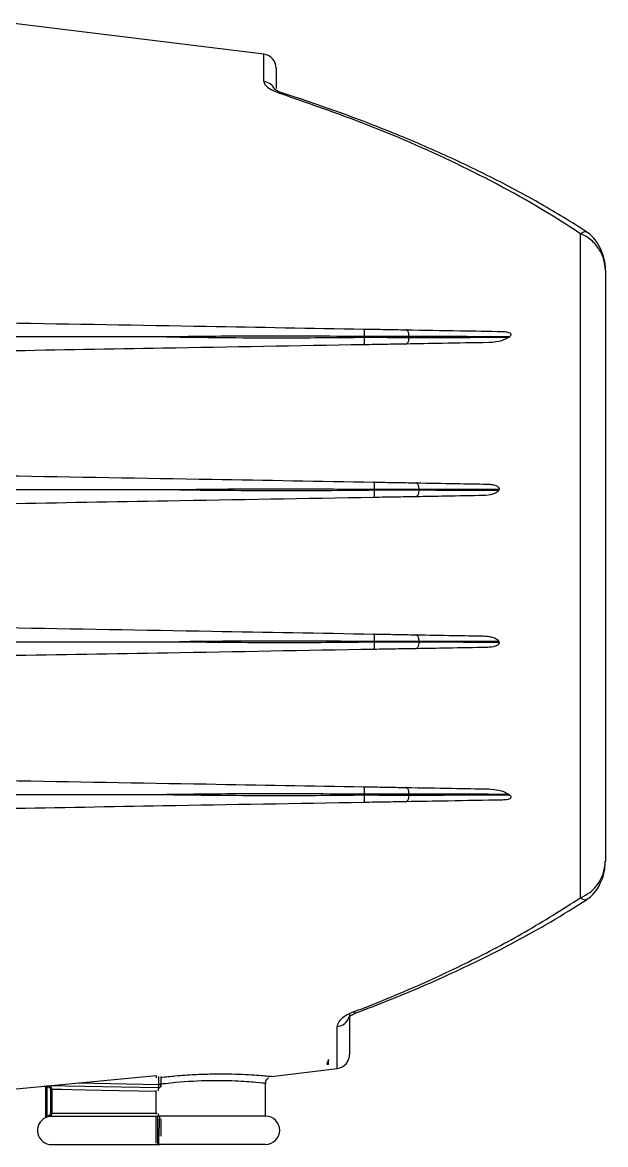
# Model space of a CAD drawing. Extents: x 11 to 120, y 2 to 94.
# Drawn here: x 96.581 to 99.061, y 38.058 to 42.829 of the extents above; entities that cross this region are included whole.
import ezdxf

# ---------------------------------------------------------------- set-up
doc = ezdxf.new("R2010")
doc.units = 0
doc.header["$MEASUREMENT"] = 0
doc.layers.add('OBJECT', color=7, linetype='CONTINUOUS')

msp = doc.modelspace()

# ---------------------------------------------------------------- linework, layer by layer
at = {"layer": 'OBJECT'}
for p, q in [((97.6077, 42.6942), (96.5104, 42.8289)), ((97.6077, 42.5774), (97.6077, 42.6942)), ((97.6604, 42.6346), (97.6604, 42.5482)), ((98.9816, 41.9377), (98.9803, 41.9387)), ((98.955, 39.1077), (98.955, 41.9301)), ((99.0604, 41.775), (99.0604, 39.2629)), ((98.0362, 41.4933), (98.0362, 41.4905)), ((98.2253, 41.4942), (98.2253, 41.4896)), ((98.0789, 40.8426), (98.0789, 40.8412)), ((98.2679, 40.8425), (98.2679, 40.8413)), ((98.0789, 40.1952), (98.0789, 40.1966)), ((98.2679, 40.1953), (98.2679, 40.1965)), ((98.0362, 39.5445), (98.0362, 39.5473)), ((98.2253, 39.5436), (98.2253, 39.5482)), ((97.9724, 38.6143), (97.9724, 38.4415)), ((97.9197, 38.3819), (97.9197, 38.5597)), ((97.8824, 38.4202), (97.8755, 38.4005)), ((97.8824, 38.4005), (97.8824, 38.4202)), ((97.6402, 38.3476), (97.9197, 38.3819)), ((97.8755, 38.4005), (97.8824, 38.4005)), ((96.5104, 38.2908), (97.1504, 38.3516)), ((96.8182, 38.32), (97.1611, 38.314)), ((97.1504, 38.3516), (97.1504, 38.3416)), ((97.1611, 38.314), (97.1611, 38.348)), ((97.1704, 38.314), (97.1611, 38.314)), ((97.1704, 38.3469), (97.1704, 38.314)), ((97.1704, 38.314), (97.1704, 38.309)), ((97.6154, 38.1789), (97.6154, 38.3186)), ((96.6755, 38.3075), (96.6853, 38.3024)), ((96.6804, 38.3025), (96.6755, 38.3075)), ((96.6804, 38.3023), (96.6804, 38.3025)), ((96.6804, 38.3023), (96.6853, 38.3023)), ((96.6804, 38.1795), (96.6804, 38.3023)), ((97.1602, 38.299), (96.6846, 38.3073)), ((96.6853, 38.3024), (96.6853, 38.3023)), ((96.6916, 38.3022), (96.6853, 38.3023)), ((96.6853, 38.3023), (96.6853, 38.1795)), ((96.7014, 38.2922), (96.7063, 38.2922)), ((96.7014, 38.1915), (96.7014, 38.2922)), ((96.7063, 38.2922), (96.7063, 38.1915)), ((97.1504, 38.1874), (97.1504, 38.2883)), ((96.6804, 38.1795), (96.6853, 38.1795)), ((96.6853, 38.1795), (96.6934, 38.1817)), ((97.1604, 38.1768), (96.6943, 38.1768)), ((96.7014, 38.1915), (96.7063, 38.1915)), ((96.7063, 38.1915), (97.1532, 38.1915)), ((97.1554, 38.1779), (97.1539, 38.1778)), ((97.1554, 38.1789), (97.1554, 38.1775)), ((97.6154, 38.1789), (97.1554, 38.1789)), ((96.7054, 38.058), (97.1603, 38.058)), ((97.1554, 38.0604), (97.1554, 38.0589)), ((97.6154, 38.0589), (97.1554, 38.0589))]:
    msp.add_line(p, q, dxfattribs=at)
at = {"layer": 'OBJECT', "flags": 128}
for points in [[(97.677, 42.5265), (97.6834, 42.5288), (97.6881, 42.5284)], [(98.955, 41.9301), (98.9647, 41.9368), (98.9731, 41.9399), (98.9796, 41.9391), (98.9804, 41.9386)], [(98.955, 39.1077), (98.9647, 39.101), (98.9731, 39.0979), (98.9796, 39.0987), (98.9803, 39.0992)], [(97.1504, 38.2842), (97.0745, 38.2856), (96.9922, 38.2871), (96.9159, 38.2884), (96.8484, 38.2897), (96.792, 38.2907), (96.7486, 38.2915), (96.7197, 38.292), (96.7063, 38.2922)]]:
    msp.add_lwpolyline(points, dxfattribs=at)
at = {"layer": 'OBJECT'}
for centre, radius, start, end in [((97.6004, 42.6346), 0.06, 0, 83), ((97.6015, 42.518), 0.0597, 26.9167, 84.0571), ((97.9144, 38.6183), 0.0589, 275.1674, 341.0694), ((97.9986, 38.6324), 0.0142, 227.6252, 286.9485), ((97.9124, 38.4415), 0.06, 277, 0), ((96.6841, 38.3734), 0.071, 267.018, 270.9836), ((96.6191, 38.3047), 0.0725, 358.0251, 1.9749), ((97.1604, 38.309), 0.01, 269, 0), ((96.7054, 38.118), 0.06, 114.6066, 270), ((96.6202, 38.1656), 0.075, 8.6299, 12.4395), ((97.6154, 38.1189), 0.06, 270, 90)]:
    msp.add_arc(centre, radius, start, end, dxfattribs=at)
for centre, major_axis, ratio, start_param, end_param in [((101.129, 40.5189), (3.0188, 0), 0.564143, 2.532933, 2.534061), ((101.4923, 40.5189), (2.9415, 0), 0.564143, 2.944733, 2.946684), ((101.4923, 40.5189), (2.9415, 0), 0.564143, 3.336501, 3.338452), ((101.129, 40.5189), (3.0188, 0), 0.564143, 3.749125, 3.750253), ((97.1604, 38.314), (0.0002, 0.015), 0.044174, 3.141335, 4.713288)]:
    msp.add_ellipse(centre, major_axis=major_axis, ratio=ratio, start_param=start_param, end_param=end_param, dxfattribs=at)
for points, knots in [([(97.6077, 42.5774), (97.6093, 42.5719), (97.6126, 42.561), (97.6367, 42.5423), (97.6633, 42.5319), (97.677, 42.5265)], [0, 0, 0, 0, 0.326541, 0.652944, 1, 1, 1, 1]), ([(97.6881, 42.5285), (97.6877, 42.5286), (97.6786, 42.5312), (97.6657, 42.5369), (97.6541, 42.544), (97.653, 42.545), (97.6525, 42.5455)], [0, 0, 0, 0, 0.020617, 0.417898, 0.754574, 1, 1, 1, 1]), ([(98.955, 41.9301), (98.924, 41.9504), (98.7685, 42.0516), (98.4793, 42.2087), (98.0826, 42.3859), (97.8124, 42.4796), (97.677, 42.5265)], [0, 0, 0, 0, 0.077798, 0.389331, 0.69397, 1, 1, 1, 1]), ([(98.9803, 41.9387), (98.948, 41.9592), (98.8525, 42.0198), (98.6855, 42.1145), (98.4736, 42.2219), (98.2433, 42.3253), (97.9968, 42.4232), (97.8092, 42.4892), (97.7051, 42.5229), (97.6881, 42.5284)], [0, 0, 0, 0, 0.0797969, 0.2357422, 0.4013438, 0.5786668, 0.7677925, 0.9620124, 1, 1, 1, 1]), ([(99.0602, 41.7752), (99.0602, 41.7766), (99.0611, 41.7925), (99.0556, 41.8246), (99.0412, 41.8682), (99.0178, 41.9051), (98.9969, 41.9287), (98.9827, 41.9363), (98.9798, 41.9378)], [0, 0, 0, 0, 0.0214159, 0.250322, 0.5065329, 0.7429732, 0.9468496, 1, 1, 1, 1]), ([(99.0604, 41.775), (99.0587, 41.7917), (99.0553, 41.8257), (99.0297, 41.874), (98.995, 41.9111), (98.9666, 41.9246), (98.955, 41.9301)], [0, 0, 0, 0, 0.261321, 0.527904, 0.808328, 1, 1, 1, 1]), ([(96.5104, 41.5519), (96.7947, 41.5469), (97.3022, 41.5381), (97.8096, 41.5292), (98.0328, 41.5253)], [0, 0, 0, 0, 0.560011, 1, 1, 1, 1]), ([(98.0362, 41.4933), (98.0362, 41.4974), (98.0362, 41.5035), (98.0359, 41.511), (98.0355, 41.5161), (98.0349, 41.5202), (98.0341, 41.5242), (98.0333, 41.5249), (98.0328, 41.5253)], [0, 0, 0, 0, 0.239487, 0.368378, 0.5, 0.631622, 0.760514, 1, 1, 1, 1]), ([(98.0328, 41.5253), (98.064, 41.5248), (98.1264, 41.5237), (98.1833, 41.5227), (98.2117, 41.5222)], [0, 0, 0, 0, 0.498895, 1, 1, 1, 1]), ([(98.2253, 41.4942), (98.2251, 41.4977), (98.2249, 41.5031), (98.2233, 41.5096), (98.2215, 41.5141), (98.2194, 41.5177), (98.2162, 41.5212), (98.2135, 41.5218), (98.2117, 41.5222)], [0, 0, 0, 0, 0.239579, 0.368439, 0.5, 0.631567, 0.760427, 1, 1, 1, 1]), ([(98.2117, 41.5222), (98.2883, 41.5209), (98.4251, 41.5185), (98.5621, 41.5161), (98.6224, 41.515)], [0, 0, 0, 0, 0.559993, 1, 1, 1, 1]), ([(98.6224, 41.515), (98.6297, 41.5147), (98.64, 41.5142), (98.6511, 41.5106), (98.6555, 41.5077), (98.6576, 41.5054), (98.6584, 41.5029), (98.6583, 41.5003), (98.6566, 41.4965), (98.6541, 41.4942), (98.6524, 41.4926)], [0, 0, 0, 0, 0.401424, 0.570184, 0.633487, 0.697361, 0.744459, 0.791502, 0.861691, 1, 1, 1, 1]), ([(97.1936, 41.4919), (97.193, 41.4919), (97.074, 41.4919), (96.8702, 41.4919), (96.646, 41.4919), (96.5396, 41.4919), (96.5179, 41.4919), (96.5173, 41.4919)], [0, 0, 0, 0, 0.002912, 0.527889, 0.903606, 0.997536, 1, 1, 1, 1]), ([(98.0362, 41.4933), (97.8789, 41.4945), (97.5981, 41.4967), (97.3172, 41.4934), (97.1936, 41.4919)], [0, 0, 0, 0, 0.559937, 1, 1, 1, 1]), ([(97.1936, 41.4919), (97.3509, 41.49), (97.6318, 41.4867), (97.9126, 41.4893), (98.0362, 41.4905)], [0, 0, 0, 0, 0.5600636, 1, 1, 1, 1]), ([(98.0328, 41.4585), (98.0333, 41.4589), (98.0341, 41.4596), (98.0349, 41.4636), (98.0355, 41.4677), (98.0359, 41.4728), (98.0362, 41.4803), (98.0362, 41.4865), (98.0362, 41.4905)], [0, 0, 0, 0, 0.239485, 0.36838, 0.500001, 0.631618, 0.760514, 1, 1, 1, 1]), ([(98.2117, 41.4616), (98.1833, 41.4611), (98.1264, 41.4601), (98.064, 41.459), (98.0328, 41.4585)], [0, 0, 0, 0, 0.501105, 1, 1, 1, 1]), ([(98.2253, 41.4942), (98.1953, 41.494), (98.1355, 41.4937), (98.0693, 41.4935), (98.0362, 41.4933)], [0, 0, 0, 0, 0.500038, 1, 1, 1, 1]), ([(98.0362, 41.4905), (98.0693, 41.4903), (98.1355, 41.4901), (98.1953, 41.4898), (98.2253, 41.4896)], [0, 0, 0, 0, 0.499962, 1, 1, 1, 1]), ([(98.2117, 41.4616), (98.2135, 41.462), (98.2162, 41.4626), (98.2194, 41.4661), (98.2215, 41.4697), (98.2233, 41.4742), (98.2249, 41.4807), (98.2251, 41.4861), (98.2253, 41.4896)], [0, 0, 0, 0, 0.239573, 0.368432, 0.499995, 0.631556, 0.760422, 1, 1, 1, 1]), ([(98.5642, 41.4678), (98.4982, 41.4666), (98.3805, 41.4645), (98.2633, 41.4625), (98.2117, 41.4616)], [0, 0, 0, 0, 0.560019, 1, 1, 1, 1]), ([(98.6524, 41.4926), (98.5726, 41.4927), (98.4303, 41.4929), (98.2879, 41.4938), (98.2253, 41.4942)], [0, 0, 0, 0, 0.560009, 1, 1, 1, 1]), ([(98.2253, 41.4896), (98.3046, 41.4896), (98.4463, 41.4896), (98.5881, 41.4906), (98.6504, 41.4911)], [0, 0, 0, 0, 0.5600122, 1, 1, 1, 1]), ([(98.6504, 41.4911), (98.6439, 41.4872), (98.6232, 41.4752), (98.5925, 41.4692), (98.5697, 41.468), (98.5642, 41.4678)], [0, 0, 0, 0, 0.2596, 0.819536, 1, 1, 1, 1]), ([(98.0328, 41.4585), (97.7486, 41.4535), (97.2411, 41.4447), (96.7337, 41.4358), (96.5104, 41.4319)], [0, 0, 0, 0, 0.560009, 1, 1, 1, 1]), ([(96.5104, 40.9019), (96.8026, 40.8968), (97.3244, 40.8877), (97.846, 40.8786), (98.0755, 40.8746)], [0, 0, 0, 0, 0.56001, 1, 1, 1, 1]), ([(97.2496, 40.8419), (97.2489, 40.8419), (97.1112, 40.8419), (96.8889, 40.8419), (96.646, 40.8419), (96.5396, 40.8419), (96.5179, 40.8419), (96.5173, 40.8419)], [0, 0, 0, 0, 0.002739, 0.563971, 0.910975, 0.997726, 1, 1, 1, 1]), ([(98.0789, 40.8426), (97.9241, 40.8439), (97.6476, 40.8462), (97.3712, 40.8432), (97.2496, 40.8419)], [0, 0, 0, 0, 0.559941, 1, 1, 1, 1]), ([(97.2496, 40.8419), (97.4044, 40.8402), (97.6808, 40.8372), (97.9573, 40.84), (98.0789, 40.8412)], [0, 0, 0, 0, 0.560059, 1, 1, 1, 1]), ([(98.0789, 40.8426), (98.0789, 40.8466), (98.0789, 40.8528), (98.0786, 40.8602), (98.0782, 40.8654), (98.0776, 40.8695), (98.0768, 40.8735), (98.076, 40.8741), (98.0755, 40.8746)], [0, 0, 0, 0, 0.239486, 0.368382, 0.500003, 0.631621, 0.760514, 1, 1, 1, 1]), ([(98.0755, 40.8746), (98.1067, 40.874), (98.169, 40.873), (98.2256, 40.872), (98.254, 40.8715)], [0, 0, 0, 0, 0.4992734, 1, 1, 1, 1]), ([(98.0755, 40.8092), (98.076, 40.8097), (98.0768, 40.8103), (98.0776, 40.8143), (98.0782, 40.8185), (98.0786, 40.8236), (98.0789, 40.831), (98.0789, 40.8372), (98.0789, 40.8412)], [0, 0, 0, 0, 0.239486, 0.36838, 0.500001, 0.631623, 0.760514, 1, 1, 1, 1]), ([(98.2679, 40.8425), (98.238, 40.8425), (98.1782, 40.8425), (98.112, 40.8425), (98.0789, 40.8426)], [0, 0, 0, 0, 0.5000417, 1, 1, 1, 1]), ([(98.0789, 40.8412), (98.112, 40.8413), (98.1782, 40.8413), (98.238, 40.8413), (98.2679, 40.8413)], [0, 0, 0, 0, 0.499958, 1, 1, 1, 1]), ([(98.2679, 40.8425), (98.2678, 40.8461), (98.2676, 40.8517), (98.2659, 40.8584), (98.2641, 40.863), (98.2618, 40.8668), (98.2585, 40.8704), (98.2558, 40.8711), (98.254, 40.8715)], [0, 0, 0, 0, 0.239575, 0.368434, 0.5, 0.631563, 0.760421, 1, 1, 1, 1]), ([(98.254, 40.8715), (98.3109, 40.8705), (98.4125, 40.8687), (98.5145, 40.8669), (98.5594, 40.8661)], [0, 0, 0, 0, 0.55998, 1, 1, 1, 1]), ([(98.254, 40.8123), (98.2558, 40.8128), (98.2585, 40.8134), (98.2618, 40.817), (98.2641, 40.8208), (98.2659, 40.8254), (98.2676, 40.8321), (98.2678, 40.8377), (98.2679, 40.8413)], [0, 0, 0, 0, 0.239578, 0.368438, 0.499997, 0.631562, 0.76042, 1, 1, 1, 1]), ([(98.6075, 40.8435), (98.5441, 40.8431), (98.431, 40.8425), (98.3178, 40.8425), (98.2679, 40.8425)], [0, 0, 0, 0, 0.560014, 1, 1, 1, 1]), ([(98.2679, 40.8413), (98.3311, 40.841), (98.444, 40.8403), (98.5568, 40.8403), (98.6064, 40.8403)], [0, 0, 0, 0, 0.5600153, 1, 1, 1, 1]), ([(98.6064, 40.8403), (98.6056, 40.8388), (98.6035, 40.8347), (98.5944, 40.8281), (98.574, 40.8198), (98.5549, 40.8183), (98.5422, 40.8174)], [0, 0, 0, 0, 0.072973, 0.194334, 0.468697, 1, 1, 1, 1]), ([(98.5594, 40.8661), (98.5662, 40.8658), (98.5799, 40.865), (98.5951, 40.8608), (98.6035, 40.8552), (98.6065, 40.852), (98.608, 40.8486), (98.6082, 40.8458), (98.6077, 40.8441), (98.6075, 40.8435)], [0, 0, 0, 0, 0.347778, 0.698124, 0.777963, 0.858337, 0.911738, 0.965437, 1, 1, 1, 1]), ([(98.0755, 40.8092), (97.7833, 40.8041), (97.2616, 40.795), (96.7399, 40.7859), (96.5104, 40.7819)], [0, 0, 0, 0, 0.560008, 1, 1, 1, 1]), ([(98.254, 40.8123), (98.2256, 40.8118), (98.169, 40.8109), (98.1067, 40.8098), (98.0755, 40.8092)], [0, 0, 0, 0, 0.5007266, 1, 1, 1, 1]), ([(98.5422, 40.8174), (98.4882, 40.8164), (98.3918, 40.8147), (98.2961, 40.8131), (98.254, 40.8123)], [0, 0, 0, 0, 0.560038, 1, 1, 1, 1]), ([(96.5104, 40.2559), (96.8026, 40.2508), (97.3244, 40.2417), (97.846, 40.2326), (98.0755, 40.2286)], [0, 0, 0, 0, 0.56001, 1, 1, 1, 1]), ([(98.0789, 40.1966), (98.0789, 40.2006), (98.0789, 40.2068), (98.0786, 40.2142), (98.0782, 40.2194), (98.0776, 40.2235), (98.0768, 40.2275), (98.076, 40.2281), (98.0755, 40.2286)], [0, 0, 0, 0, 0.239486, 0.368382, 0.499999, 0.63162, 0.760514, 1, 1, 1, 1]), ([(98.0755, 40.2286), (98.1067, 40.228), (98.169, 40.227), (98.2256, 40.226), (98.254, 40.2255)], [0, 0, 0, 0, 0.4992734, 1, 1, 1, 1]), ([(98.2679, 40.1965), (98.2678, 40.2001), (98.2676, 40.2057), (98.2659, 40.2124), (98.2641, 40.217), (98.2618, 40.2208), (98.2585, 40.2244), (98.2558, 40.2251), (98.254, 40.2255)], [0, 0, 0, 0, 0.23958, 0.368438, 0.500003, 0.631566, 0.760422, 1, 1, 1, 1]), ([(98.254, 40.2255), (98.3077, 40.2245), (98.4036, 40.2229), (98.4998, 40.2212), (98.5422, 40.2204)], [0, 0, 0, 0, 0.559976, 1, 1, 1, 1]), ([(98.5422, 40.2204), (98.5495, 40.22), (98.5632, 40.2193), (98.5828, 40.2146), (98.5966, 40.2086), (98.6042, 40.202), (98.6058, 40.1988), (98.6064, 40.1975)], [0, 0, 0, 0, 0.307718, 0.577844, 0.849683, 0.938704, 1, 1, 1, 1]), ([(96.5173, 40.1959), (96.5179, 40.1959), (96.6554, 40.1959), (96.8776, 40.1959), (97.1205, 40.1959), (97.2271, 40.1959), (97.2489, 40.1959), (97.2496, 40.1959)], [0, 0, 0, 0, 0.002274, 0.563506, 0.91051, 0.997261, 1, 1, 1, 1]), ([(98.0789, 40.1966), (97.9241, 40.1979), (97.6476, 40.2002), (97.3712, 40.1972), (97.2496, 40.1959)], [0, 0, 0, 0, 0.559941, 1, 1, 1, 1]), ([(97.2496, 40.1959), (97.4044, 40.1942), (97.6808, 40.1912), (97.9573, 40.194), (98.0789, 40.1952)], [0, 0, 0, 0, 0.560059, 1, 1, 1, 1]), ([(98.0755, 40.1632), (98.076, 40.1637), (98.0768, 40.1643), (98.0776, 40.1683), (98.0782, 40.1725), (98.0786, 40.1776), (98.0789, 40.185), (98.0789, 40.1912), (98.0789, 40.1952)], [0, 0, 0, 0, 0.239486, 0.3683796, 0.5000009, 0.6316177, 0.7605139, 1, 1, 1, 1]), ([(98.2679, 40.1965), (98.238, 40.1965), (98.1782, 40.1965), (98.112, 40.1965), (98.0789, 40.1966)], [0, 0, 0, 0, 0.500042, 1, 1, 1, 1]), ([(98.0789, 40.1952), (98.112, 40.1953), (98.1782, 40.1953), (98.238, 40.1953), (98.2679, 40.1953)], [0, 0, 0, 0, 0.499958, 1, 1, 1, 1]), ([(98.254, 40.1663), (98.2558, 40.1668), (98.2585, 40.1674), (98.2618, 40.171), (98.2641, 40.1748), (98.2659, 40.1794), (98.2676, 40.1861), (98.2678, 40.1917), (98.2679, 40.1953)], [0, 0, 0, 0, 0.239578, 0.368434, 0.499997, 0.631562, 0.76042, 1, 1, 1, 1]), ([(98.5594, 40.1717), (98.5022, 40.1707), (98.4001, 40.1689), (98.2986, 40.1671), (98.254, 40.1663)], [0, 0, 0, 0, 0.560034, 1, 1, 1, 1]), ([(98.6064, 40.1975), (98.5432, 40.1973), (98.4304, 40.1968), (98.3176, 40.1966), (98.2679, 40.1965)], [0, 0, 0, 0, 0.560005, 1, 1, 1, 1]), ([(98.2679, 40.1953), (98.3313, 40.1951), (98.4445, 40.1947), (98.5577, 40.1944), (98.6075, 40.1943)], [0, 0, 0, 0, 0.560003, 1, 1, 1, 1]), ([(98.6075, 40.1943), (98.6078, 40.1933), (98.6083, 40.1913), (98.6077, 40.188), (98.6055, 40.1844), (98.6001, 40.1799), (98.5847, 40.1733), (98.5701, 40.1724), (98.5594, 40.1717)], [0, 0, 0, 0, 0.052378, 0.104943, 0.166385, 0.263153, 0.457429, 1, 1, 1, 1]), ([(98.0755, 40.1632), (97.7833, 40.1581), (97.2616, 40.149), (96.7399, 40.1399), (96.5104, 40.1359)], [0, 0, 0, 0, 0.560008, 1, 1, 1, 1]), ([(98.254, 40.1663), (98.2256, 40.1658), (98.169, 40.1649), (98.1067, 40.1638), (98.0755, 40.1632)], [0, 0, 0, 0, 0.5007266, 1, 1, 1, 1]), ([(96.5104, 39.6059), (96.7947, 39.6009), (97.3022, 39.5921), (97.8096, 39.5832), (98.0328, 39.5793)], [0, 0, 0, 0, 0.560011, 1, 1, 1, 1]), ([(98.0362, 39.5473), (98.0362, 39.5514), (98.0362, 39.5575), (98.0359, 39.565), (98.0355, 39.5701), (98.0349, 39.5742), (98.0341, 39.5782), (98.0333, 39.5789), (98.0328, 39.5793)], [0, 0, 0, 0, 0.239492, 0.368378, 0.5, 0.631621, 0.760514, 1, 1, 1, 1]), ([(98.0328, 39.5793), (98.064, 39.5788), (98.1264, 39.5777), (98.1833, 39.5767), (98.2117, 39.5762)], [0, 0, 0, 0, 0.498895, 1, 1, 1, 1]), ([(98.2253, 39.5482), (98.2251, 39.5517), (98.2249, 39.5571), (98.2233, 39.5636), (98.2215, 39.5681), (98.2194, 39.5717), (98.2162, 39.5752), (98.2135, 39.5758), (98.2117, 39.5762)], [0, 0, 0, 0, 0.239573, 0.368439, 0.5, 0.631568, 0.760427, 1, 1, 1, 1]), ([(98.2117, 39.5762), (98.2774, 39.5751), (98.3948, 39.573), (98.5124, 39.571), (98.5642, 39.5701)], [0, 0, 0, 0, 0.559989, 1, 1, 1, 1]), ([(98.5642, 39.5701), (98.5787, 39.5688), (98.6011, 39.5668), (98.6304, 39.5585), (98.6437, 39.5507), (98.6504, 39.5467)], [0, 0, 0, 0, 0.472798, 0.731903, 1, 1, 1, 1]), ([(98.0328, 39.5125), (97.7486, 39.5075), (97.2411, 39.4987), (96.7337, 39.4898), (96.5104, 39.4859)], [0, 0, 0, 0, 0.560009, 1, 1, 1, 1]), ([(96.5173, 39.5459), (96.5179, 39.5459), (96.6368, 39.5459), (96.8404, 39.5459), (97.0646, 39.5459), (97.1711, 39.5459), (97.193, 39.5459), (97.1936, 39.5459)], [0, 0, 0, 0, 0.002464, 0.527442, 0.903158, 0.997088, 1, 1, 1, 1]), ([(98.0362, 39.5473), (97.8789, 39.5485), (97.5981, 39.5507), (97.3172, 39.5474), (97.1936, 39.5459)], [0, 0, 0, 0, 0.559937, 1, 1, 1, 1]), ([(97.1936, 39.5459), (97.3509, 39.544), (97.6318, 39.5407), (97.9126, 39.5433), (98.0362, 39.5445)], [0, 0, 0, 0, 0.560064, 1, 1, 1, 1]), ([(98.0328, 39.5125), (98.0333, 39.5129), (98.0341, 39.5136), (98.0349, 39.5176), (98.0355, 39.5217), (98.0359, 39.5268), (98.0362, 39.5343), (98.0362, 39.5405), (98.0362, 39.5445)], [0, 0, 0, 0, 0.239487, 0.368379, 0.500001, 0.631623, 0.760519, 1, 1, 1, 1]), ([(98.2117, 39.5156), (98.1833, 39.5151), (98.1264, 39.5141), (98.064, 39.513), (98.0328, 39.5125)], [0, 0, 0, 0, 0.501105, 1, 1, 1, 1]), ([(98.2253, 39.5482), (98.1953, 39.548), (98.1355, 39.5477), (98.0693, 39.5475), (98.0362, 39.5473)], [0, 0, 0, 0, 0.500038, 1, 1, 1, 1]), ([(98.0362, 39.5445), (98.0693, 39.5443), (98.1355, 39.5441), (98.1953, 39.5438), (98.2253, 39.5436)], [0, 0, 0, 0, 0.499962, 1, 1, 1, 1]), ([(98.2117, 39.5156), (98.2135, 39.516), (98.2162, 39.5166), (98.2194, 39.5201), (98.2215, 39.5237), (98.2233, 39.5282), (98.2249, 39.5347), (98.2251, 39.5401), (98.2253, 39.5436)], [0, 0, 0, 0, 0.239574, 0.368432, 0.49999, 0.63155, 0.760416, 1, 1, 1, 1]), ([(98.6224, 39.5228), (98.5456, 39.5214), (98.4085, 39.519), (98.2719, 39.5166), (98.2117, 39.5156)], [0, 0, 0, 0, 0.5600129, 1, 1, 1, 1]), ([(98.6504, 39.5467), (98.571, 39.5471), (98.4293, 39.5476), (98.2876, 39.548), (98.2253, 39.5482)], [0, 0, 0, 0, 0.5599969, 1, 1, 1, 1]), ([(98.2253, 39.5436), (98.305, 39.5439), (98.4473, 39.5445), (98.5897, 39.545), (98.6524, 39.5452)], [0, 0, 0, 0, 0.5599982, 1, 1, 1, 1]), ([(98.6524, 39.5452), (98.6538, 39.5439), (98.6561, 39.5419), (98.658, 39.5385), (98.6586, 39.5356), (98.6579, 39.5331), (98.6561, 39.5306), (98.6523, 39.5278), (98.641, 39.5236), (98.6304, 39.5231), (98.6224, 39.5228)], [0, 0, 0, 0, 0.113354, 0.188716, 0.241997, 0.295667, 0.342485, 0.417956, 0.560437, 1, 1, 1, 1]), ([(98.955, 39.1077), (98.9684, 39.1143), (98.9955, 39.1275), (99.0285, 39.1631), (99.0545, 39.209), (99.0584, 39.2443), (99.0604, 39.2629)], [0, 0, 0, 0, 0.223098, 0.450964, 0.711815, 1, 1, 1, 1]), ([(98.9801, 39.0996), (98.9875, 39.1048), (99.0048, 39.117), (99.0267, 39.145), (99.0462, 39.1825), (99.0586, 39.2232), (99.0593, 39.2512), (99.0595, 39.2629)], [0, 0, 0, 0, 0.1455622, 0.3378838, 0.5617801, 0.8162603, 1, 1, 1, 1]), ([(97.989, 38.6219), (98.0175, 38.6329), (98.1822, 38.6968), (98.4276, 38.8059), (98.7208, 38.9592), (98.8769, 39.0581), (98.955, 39.1077)], [0, 0, 0, 0, 0.085246, 0.492531, 0.745832, 1, 1, 1, 1]), ([(98.0028, 38.6188), (98.0492, 38.6366), (98.1798, 38.6865), (98.3863, 38.7751), (98.6151, 38.8861), (98.8117, 38.9932), (98.9298, 39.0674), (98.9803, 39.0991)], [0, 0, 0, 0, 0.137618, 0.386871, 0.620037, 0.837164, 1, 1, 1, 1]), ([(97.989, 38.6219), (97.9767, 38.6163), (97.952, 38.6051), (97.9283, 38.5841), (97.9201, 38.5688), (97.9198, 38.5608), (97.9197, 38.5597)], [0, 0, 0, 0, 0.3053966, 0.6097174, 0.942897, 1, 1, 1, 1]), ([(97.9688, 38.5994), (97.9687, 38.5992), (97.9681, 38.5981), (97.9722, 38.6029), (97.9827, 38.6101), (97.9959, 38.6158), (98.0029, 38.6188)], [0, 0, 0, 0, 0.058351, 0.339188, 0.650342, 1, 1, 1, 1]), ([(97.1704, 38.3437), (97.1907, 38.346), (97.2389, 38.3514), (97.3123, 38.3562), (97.3886, 38.3588), (97.4575, 38.3587), (97.5183, 38.3568), (97.5682, 38.354), (97.6069, 38.3511), (97.6312, 38.3489), (97.6424, 38.3478), (97.6406, 38.3479), (97.6402, 38.348)], [0, 0, 0, 0, 0.082011, 0.194138, 0.303133, 0.415314, 0.523942, 0.63571, 0.74443, 0.856365, 0.963952, 1, 1, 1, 1]), ([(97.6101, 38.3186), (97.6117, 38.3184), (97.6188, 38.3177), (97.5787, 38.3221), (97.5071, 38.3274), (97.4281, 38.3296), (97.3396, 38.3291), (97.2489, 38.3241), (97.1828, 38.316), (97.1677, 38.3141)], [0, 0, 0, 0, 0.0611227, 0.2794531, 0.4983386, 0.6085748, 0.7188015, 0.9359303, 1, 1, 1, 1]), ([(97.6158, 38.3183), (97.6158, 38.3205), (97.6157, 38.3262), (97.6195, 38.3339), (97.6239, 38.3396), (97.627, 38.3416), (97.6277, 38.3421)], [0, 0, 0, 0, 0.23549, 0.607946, 0.906569, 1, 1, 1, 1]), ([(96.6916, 38.3072), (96.6926, 38.3071), (96.6953, 38.3069), (96.6995, 38.3051), (96.7033, 38.3017), (96.7058, 38.2973), (96.7062, 38.2939), (96.7063, 38.2922)], [0, 0, 0, 0, 0.133618, 0.350721, 0.567256, 0.783586, 1, 1, 1, 1]), ([(96.7014, 38.2922), (96.7013, 38.2933), (96.7011, 38.2956), (96.6994, 38.2986), (96.6968, 38.3008), (96.6941, 38.302), (96.6923, 38.3022), (96.6916, 38.3022)], [0, 0, 0, 0, 0.2162513, 0.4324731, 0.6490258, 0.8662765, 1, 1, 1, 1]), ([(97.1602, 38.2861), (97.1602, 38.2871), (97.1601, 38.2897), (97.1601, 38.2936), (97.1601, 38.297), (97.1602, 38.2988), (97.1602, 38.299), (97.1602, 38.299)], [0, 0, 0, 0, 0.138821, 0.374224, 0.609601, 0.845001, 1, 1, 1, 1]), ([(97.1704, 38.309), (97.1704, 38.3089), (97.1704, 38.3085), (97.1704, 38.3067), (97.1704, 38.3042), (97.1704, 38.3037)], [0, 0, 0, 0, 0.339986, 0.856428, 1, 1, 1, 1]), ([(96.6804, 38.1723), (96.6804, 38.1729), (96.6804, 38.1743), (96.6804, 38.1768), (96.6804, 38.1787), (96.6804, 38.1795)], [0, 0, 0, 0, 0.24765, 0.70018, 1, 1, 1, 1]), ([(96.6835, 38.1735), (96.6835, 38.1735), (96.6829, 38.1733), (96.6818, 38.1729), (96.6806, 38.1724), (96.6805, 38.1724), (96.6804, 38.1723)], [0, 0, 0, 0, 0.011396, 0.334561, 0.688709, 1, 1, 1, 1]), ([(96.6853, 38.1795), (96.6852, 38.1791), (96.6849, 38.178), (96.6844, 38.1764), (96.6839, 38.1749), (96.6836, 38.174), (96.6835, 38.1736), (96.6835, 38.1736), (96.6835, 38.1735), (96.6835, 38.1735)], [0, 0, 0, 0, 0.155081, 0.388635, 0.60111, 0.793139, 0.944769, 0.976312, 1, 1, 1, 1]), ([(96.6943, 38.1768), (96.6911, 38.176), (96.6874, 38.1751), (96.6839, 38.1737), (96.6835, 38.1735)], [0, 0, 0, 0, 0.888146, 1, 1, 1, 1]), ([(96.6934, 38.1817), (96.6946, 38.1821), (96.6968, 38.1828), (96.6994, 38.1852), (96.7011, 38.1881), (96.7013, 38.1904), (96.7014, 38.1915)], [0, 0, 0, 0, 0.263252, 0.509088, 0.754549, 1, 1, 1, 1]), ([(96.7063, 38.1915), (96.7062, 38.1898), (96.7058, 38.1865), (96.7033, 38.182), (96.6994, 38.1784), (96.696, 38.1774), (96.6943, 38.1768)], [0, 0, 0, 0, 0.245655, 0.491171, 0.736939, 1, 1, 1, 1]), ([(97.1504, 38.1739), (97.1505, 38.1746), (97.1506, 38.1759), (97.1518, 38.1775), (97.1534, 38.1787), (97.1547, 38.1788), (97.1554, 38.1789)], [0, 0, 0, 0, 0.249878, 0.49979, 0.749891, 1, 1, 1, 1]), ([(97.1504, 38.0639), (97.1504, 38.0647), (97.1504, 38.0664), (97.1504, 38.0791), (97.1504, 38.0973), (97.1504, 38.1189), (97.1504, 38.1405), (97.1504, 38.1587), (97.1504, 38.1714), (97.1504, 38.1731), (97.1504, 38.1739)], [0, 0, 0, 0, 0.125028, 0.250036, 0.37503, 0.500012, 0.624994, 0.749982, 0.874984, 1, 1, 1, 1]), ([(97.1554, 38.1775), (97.1554, 38.1763), (97.1554, 38.1739), (97.1554, 38.1674), (97.1555, 38.1568), (97.1555, 38.1405), (97.1555, 38.1189), (97.1555, 38.0973), (97.1555, 38.081), (97.1554, 38.0704), (97.1554, 38.0639), (97.1554, 38.0615), (97.1554, 38.0604)], [0, 0, 0, 0, 0.079155, 0.15579, 0.229901, 0.369921, 0.499973, 0.630109, 0.770159, 0.844265, 0.920879, 1, 1, 1, 1]), ([(97.1603, 38.1785), (97.1603, 38.1786), (97.1603, 38.1791), (97.1602, 38.1812), (97.1602, 38.1847), (97.1602, 38.1879), (97.1602, 38.1895)], [0, 0, 0, 0, 0.062921, 0.292028, 0.657661, 1, 1, 1, 1]), ([(97.1605, 38.059), (97.1605, 38.0587), (97.1605, 38.0581), (97.1607, 38.0621), (97.1611, 38.0697), (97.1616, 38.0819), (97.1622, 38.0968), (97.1628, 38.1114), (97.1633, 38.1261), (97.1639, 38.1398), (97.1643, 38.1517), (97.1647, 38.1616), (97.165, 38.1692), (97.1652, 38.1734), (97.1652, 38.175), (97.1653, 38.1754)], [0, 0, 0, 0, 0.054297, 0.132751, 0.22095, 0.337295, 0.425159, 0.514733, 0.599831, 0.681643, 0.760166, 0.835404, 0.907353, 0.976018, 1, 1, 1, 1]), ([(97.1704, 38.1678), (97.1704, 38.1661), (97.1704, 38.1625), (97.1704, 38.1545), (97.1704, 38.1452), (97.1704, 38.1347), (97.1704, 38.1238), (97.1704, 38.1166), (97.1704, 38.1131)], [0, 0, 0, 0, 0.1632079, 0.3351607, 0.5052767, 0.6749924, 0.8423557, 1, 1, 1, 1]), ([(97.1704, 38.1131), (97.1704, 38.1129), (97.1704, 38.1091), (97.1704, 38.1021), (97.1704, 38.0959), (97.1704, 38.093)], [0, 0, 0, 0, 0.028704, 0.534211, 1, 1, 1, 1]), ([(97.1605, 38.058), (97.161, 38.0581), (97.1621, 38.0581), (97.1635, 38.0585), (97.1643, 38.0588), (97.1645, 38.0589)], [0, 0, 0, 0, 0.387989, 0.790351, 1, 1, 1, 1])]:
    msp.add_open_spline(points, degree=3, knots=knots, dxfattribs=at)

doc.saveas('drawing.dxf')
